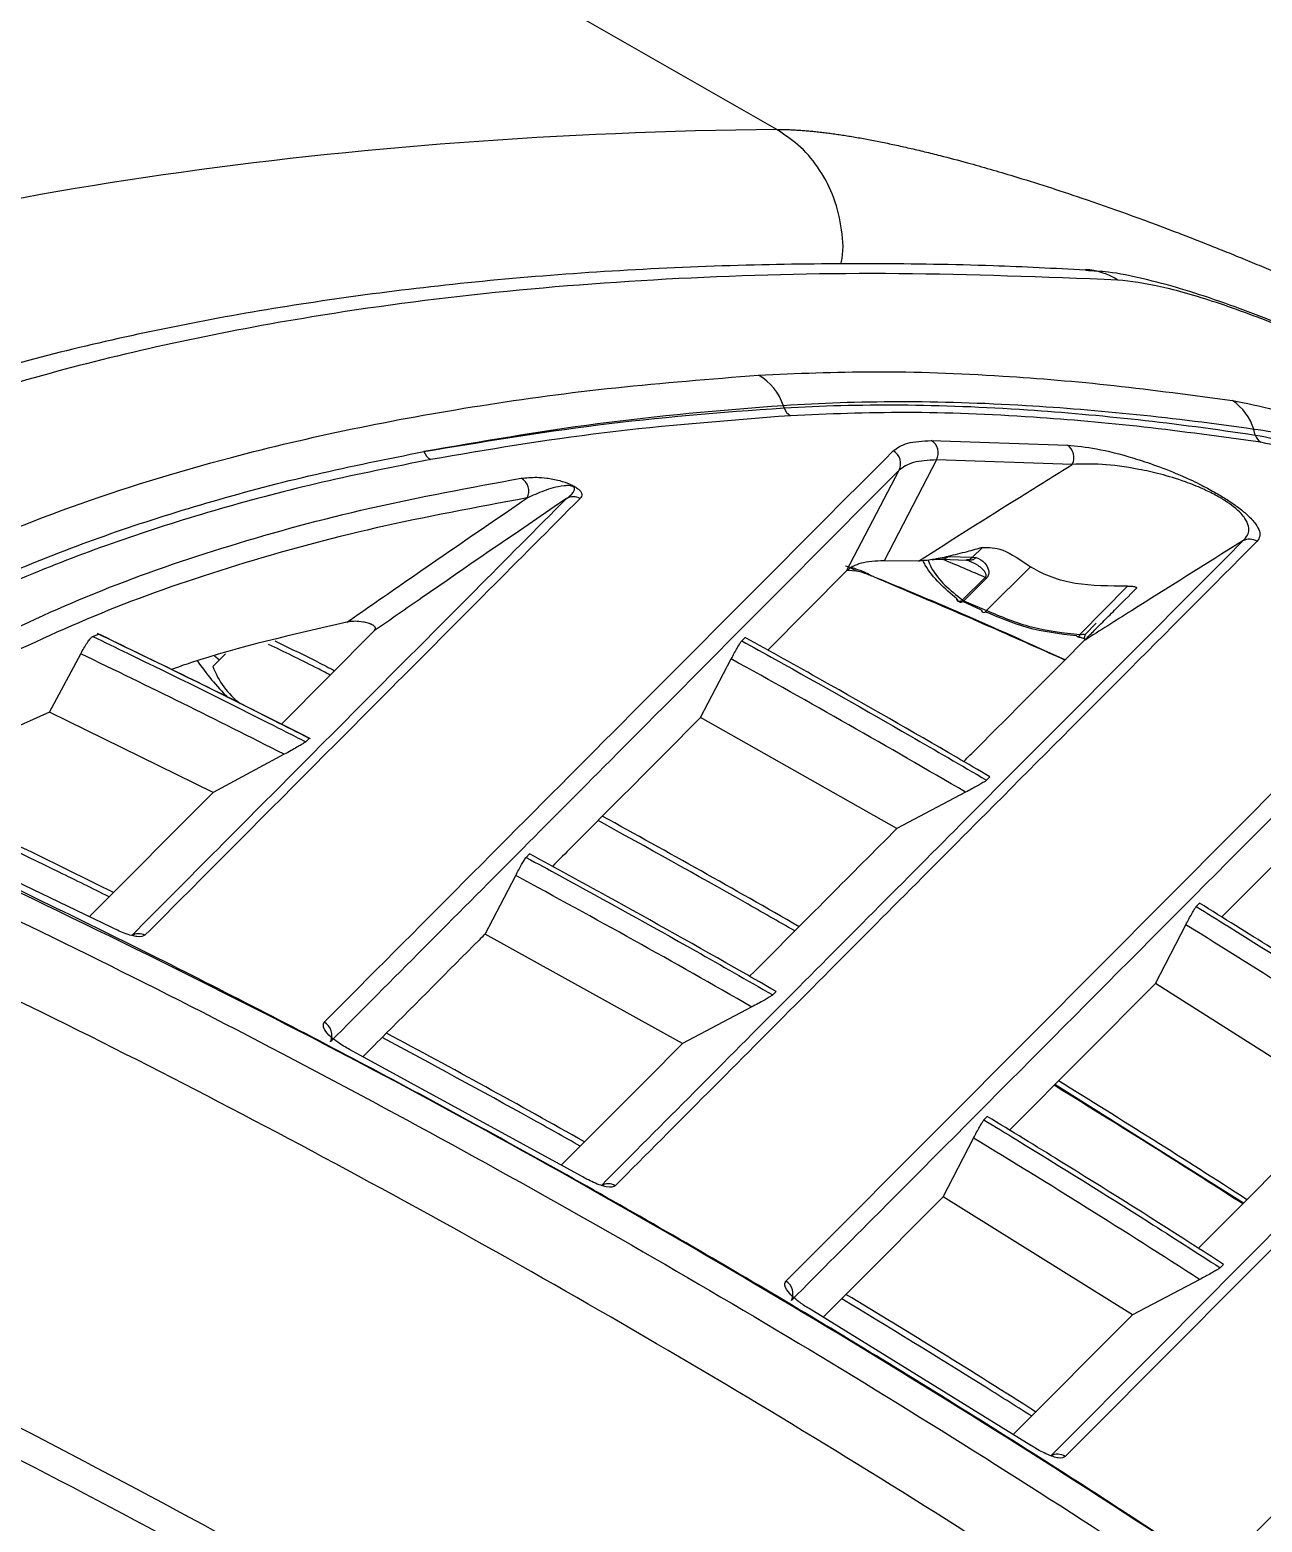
# Model space of a CAD drawing. Extents: x 525 to 613, y 487 to 635.
# Drawn here: x 539.575 to 542.12, y 528.044 to 531.128 of the extents above; entities that cross this region are included whole.
import ezdxf

# ---------------------------------------------------------------- set-up
doc = ezdxf.new("R2010")
doc.units = 0
doc.header["$MEASUREMENT"] = 0
doc.layers.add('1', color=4, linetype='Continuous')
doc.layers.add('STD TEST', color=3, linetype='Continuous')

# ---------------------------------------------------------------- blocks, each defined once
blk = doc.blocks.new('2023 VANGUARD')
at = {"layer": '1', "color": 3, "linetype": 'Continuous', "lineweight": 25}
for p, q in [((-27.8422, -61.7694), (-28.7809, -61.232)), ((-27.8269, -62.3448), (-27.8283, -62.3403)), ((-26.8536, -62.4008), (-26.8565, -62.389)), ((-27.523, -62.4121), (-27.2419, -62.4214)), ((-27.5121, -62.4522), (-27.6206, -62.6604)), ((-27.2317, -62.4613), (-27.5121, -62.4522)), ((-27.6981, -62.6815), (-27.5896, -62.4735)), ((-27.488, -62.6516), (-27.4376, -62.6533)), ((-27.4376, -62.6533), (-27.4169, -62.6329)), ((-27.6981, -62.6815), (-27.8608, -62.845)), ((-27.6764, -62.6822), (-27.6967, -62.6807)), ((-27.5497, -62.6611), (-27.6206, -62.6604)), ((-27.5005, -62.6573), (-27.4502, -62.659)), ((-27.4442, -62.66), (-27.4455, -62.6594)), ((-27.4447, -62.6597), (-27.4448, -62.6597)), ((-27.4376, -62.6533), (-27.4304, -62.6539)), ((-27.3178, -62.6731), (-27.4089, -62.7633)), ((-27.4587, -62.7413), (-27.4117, -62.6949)), ((-27.4091, -62.6968), (-27.4559, -62.7431)), ((-27.4091, -62.6968), (-27.4117, -62.6949)), ((-27.216, -62.8132), (-27.1178, -62.7128)), ((-27.4559, -62.7431), (-27.4089, -62.7633)), ((-27.4195, -62.7626), (-27.458, -62.745)), ((-28.8657, -62.9979), (-28.6731, -62.8048)), ((-27.2048, -62.8126), (-27.1821, -62.7895)), ((-29.2553, -62.8169), (-29.2433, -62.8121)), ((-29.2433, -62.8121), (-29.2425, -62.8125)), ((-27.9146, -62.8259), (-27.9077, -62.8189)), ((-29.345, -62.9734), (-29.2802, -62.8527)), ((-28.9813, -62.8528), (-29.0071, -62.8787)), ((-29.0035, -62.8571), (-28.9934, -62.8649)), ((-27.9996, -62.9844), (-27.9362, -62.8633)), ((-29.345, -62.9734), (-29.5703, -63.0742)), ((-29.0067, -63.1393), (-29.345, -62.9734)), ((-27.5941, -63.2139), (-27.9996, -62.9844)), ((-28.8083, -63.0275), (-28.8154, -63.0346)), ((-26.5795, -63.0514), (-26.923, -63.3965)), ((-28.8597, -63.0604), (-29.0067, -63.1393)), ((-27.4019, -63.107), (-27.4088, -63.1139)), ((-29.2627, -63.3959), (-29.0067, -63.1393)), ((-27.452, -63.1388), (-27.5941, -63.2139)), ((-29.2161, -63.4183), (-29.7178, -63.1776)), ((-28.36, -63.2734), (-28.353, -63.2663)), ((-28.4449, -63.4319), (-28.3816, -63.3108)), ((-26.9756, -63.375), (-26.9687, -63.368)), ((-27.06, -63.5341), (-26.9971, -63.4126)), ((-28.0368, -63.658), (-28.4449, -63.4319)), ((-27.06, -63.5341), (-27.3613, -63.8368)), ((-26.6713, -63.7804), (-27.06, -63.5341)), ((-27.8435, -63.5505), (-27.8505, -63.5575)), ((-27.8939, -63.5824), (-28.0368, -63.658)), ((-28.2457, -63.9322), (-28.7252, -63.6701)), ((-26.8782, -63.9881), (-27.2675, -63.7426)), ((-27.4141, -63.8156), (-27.4072, -63.8087)), ((-27.4985, -63.9747), (-27.4356, -63.8532)), ((-27.1076, -64.2183), (-27.4985, -63.9747)), ((-26.9191, -64.1143), (-26.926, -64.1213)), ((-26.9685, -64.1455), (-27.1076, -64.2183)), ((-27.3172, -64.4883), (-27.7754, -64.2057)), ((-27.354, -64.4656), (-27.1076, -64.2183))]:
    blk.add_line(p, q, dxfattribs=at)
at = {"layer": '1', "color": 3, "linetype": 'Continuous', "lineweight": 25, "flags": 128}
for points in [[(-27.6888, -62.6757), (-27.6884, -62.6759), (-27.6764, -62.6822)], [(-27.6555, -62.6864), (-27.6542, -62.6869), (-27.6464, -62.6919)], [(-29.2158, -63.4181), (-29.2158, -63.418), (-29.216, -63.4181), (-29.2161, -63.4183)], [(-28.2874, -63.9094), (-28.11, -63.7315), (-28.0368, -63.658)], [(-28.7248, -63.6699), (-28.7249, -63.6699), (-28.725, -63.6699), (-28.7252, -63.6701)], [(-26.9709, -64.0811), (-26.7024, -63.8116), (-26.6713, -63.7804)], [(-28.2454, -63.932), (-28.2454, -63.932), (-28.2455, -63.9321), (-28.2457, -63.9322)], [(-27.4985, -63.9747), (-27.6749, -64.1519), (-27.7463, -64.2236)], [(-27.775, -64.2055), (-27.7751, -64.2055), (-27.7752, -64.2055), (-27.7754, -64.2057)], [(-27.3169, -64.4881), (-27.3169, -64.4881), (-27.317, -64.4881), (-27.3172, -64.4883)]]:
    blk.add_lwpolyline(points, dxfattribs=at)
at = {"layer": '1', "color": 3, "linetype": 'Continuous', "lineweight": 25}
for centre, radius, start, end in [((-27.2135, -62.201), 0.1425, 57.7736, 86.4183), ((-27.9397, -62.3787), 0.1178, 19.0339, 59.5915), ((-26.9642, -62.4232), 0.113, 17.6488, 55.9422), ((-27.7986, -62.3351), 0.0299, 199.0097, 239.3359), ((-26.8263, -62.3921), 0.0287, 197.6031, 235.6952), ((-28.5427, -62.4248), 0.0302, 199.4506, 241.4463), ((-27.6163, -62.4599), 0.0301, 332.9097, 61.0458), ((-27.5394, -62.438), 0.0308, 332.6818, 57.604), ((-27.259, -62.447), 0.0308, 332.5174, 56.2774), ((-28.3851, -62.5166), 0.0306, 332.5568, 60.6066), ((-28.2624, -62.5581), 0.0298, 62.0286, 117.9348), ((-26.8653, -62.6457), 0.0298, 58.7559, 117.5575), ((-27.4141, -62.7617), 0.00546, 188.606, 343.54), ((-27.22, -62.8144), 0.00333, 207.0421, 263.2953), ((-27.2214, -62.8123), 0.00547, 280.4426, 350.9436), ((-28.5432, -62.519), 0.6063, 215.0055, 224.3695), ((-28.8481, -62.8213), 0.169, 199.8424, 232.5094), ((-29.1608, -63.4609), 0.0298, 63.2289, 117.936), ((-28.7912, -63.6407), 0.0301, 332.9283, 62.4908), ((-28.1907, -63.9776), 0.0298, 60.2004, 117.5601), ((-27.8386, -64.175), 0.03, 333.1414, 59.4824), ((-27.2625, -64.5365), 0.0299, 57.2102, 117.3027)]:
    blk.add_arc(centre, radius, start, end, dxfattribs=at)
for centre, major_axis, ratio, start_param, end_param in [((-36.4175, -85.0906), (-3.3825, 24.0547), 0.975413, 5.750323, 5.754359), ((-38.5207, -81.9936), (16.2376, 13.7299), 0.997279, 0.398029, 0.420136), ((-38.5857, -82.0748), (16.5471, 14.4564), 0.997291, 0.322021, 0.347437), ((-38.7058, -82.3414), (14.4661, 15.5583), 0.994877, 0.286979, 0.305791), ((-38.7926, -82.4181), (15.0568, 15.9855), 0.994881, 0.232014, 0.253345), ((-38.5132, -82.0017), (16.0508, 13.9525), 0.997289, 0.333067, 0.359381), ((-38.5782, -82.0828), (16.3557, 14.6763), 0.997299, 0.259873, 0.284977), ((-38.7108, -82.336), (14.5493, 15.4774), 0.99488, 0.240037, 0.262121), ((-38.7976, -82.4127), (15.1396, 15.9046), 0.994883, 0.187386, 0.208451), ((-38.5057, -82.0097), (15.8588, 14.1742), 0.997298, 0.268688, 0.294659), ((-38.7158, -82.3305), (14.6326, 15.3961), 0.994882, 0.193822, 0.21562)]:
    blk.add_ellipse(centre, major_axis=major_axis, ratio=ratio, start_param=start_param, end_param=end_param, dxfattribs=at)
for points, knots in [([(-28.9285, -61.2021), (-28.9472, -61.203), (-28.9848, -61.2049), (-29.0407, -61.2082), (-29.0965, -61.2117), (-29.152, -61.2154), (-29.2072, -61.2195), (-29.2622, -61.2238), (-29.317, -61.2283), (-29.3715, -61.2331), (-29.4257, -61.2382), (-29.4796, -61.2436), (-29.5333, -61.2492), (-29.5867, -61.255), (-29.6399, -61.2611), (-29.7275, -61.2717), (-29.8671, -61.29), (-30.0469, -61.3172), (-30.2317, -61.3491), (-30.4259, -61.3866), (-30.7057, -61.4478), (-30.9579, -61.5145), (-31.175, -61.5806), (-31.3109, -61.625), (-31.4694, -61.6809), (-31.6226, -61.7401), (-31.7627, -61.7988), (-31.883, -61.8527), (-31.9991, -61.9083), (-32.111, -61.9654), (-32.2185, -62.0242), (-32.3216, -62.0843), (-32.4202, -62.1457), (-32.5141, -62.2086), (-32.6034, -62.2727), (-32.688, -62.3382), (-32.7682, -62.4049), (-32.8444, -62.4729), (-32.895, -62.5188), (-32.9204, -62.5417)], [0, 0, 0, 0, 0.010209, 0.020417, 0.030625, 0.040832, 0.051038, 0.061243, 0.071448, 0.081653, 0.091857, 0.10206, 0.112264, 0.122467, 0.132669, 0.142872, 0.173197, 0.214304, 0.250018, 0.285732, 0.335063, 0.428584, 0.454563, 0.487033, 0.525993, 0.571441, 0.604417, 0.637393, 0.670367, 0.703342, 0.736317, 0.769293, 0.802269, 0.835244, 0.868217, 0.901185, 0.934146, 0.96709, 1, 1, 1, 1]), ([(-32.0431, -61.8754), (-31.8849, -61.799), (-31.7189, -61.7268), (-31.2147, -61.5331), (-30.8551, -61.4249), (-30.0695, -61.2609), (-29.6434, -61.2051), (-29.18, -61.1839), (-29.18, -61.1839), (-29.18, -61.1839)], [0.4365846, 0.4365846, 0.4365846, 0.4365846, 0.5529109, 0.5529109, 0.7730283, 0.7730283, 0.9931456, 0.9931456, 0.9931474, 0.9931474, 0.9931474, 0.9931474]), ([(-29.1362, -61.182), (-29.0985, -61.1805), (-29.0139, -61.1777), (-28.812, -61.1749), (-28.505, -61.1798), (-28.0684, -61.2082), (-27.5789, -61.2685), (-27.0498, -61.3711), (-26.5868, -61.5021), (-26.212, -61.6407), (-25.9318, -61.7632), (-25.6558, -61.9053), (-25.4774, -62.0137), (-25.3903, -62.0712)], [0, 0, 0, 0, 0.0625, 0.125, 0.25, 0.375, 0.5, 0.625, 0.75, 0.8125, 0.875, 0.9375, 1, 1, 1, 1]), ([(-28.8857, -61.1999), (-28.8516, -61.1983), (-28.7746, -61.1958), (-28.6351, -61.1954), (-28.4739, -61.1994), (-28.2936, -61.2088), (-28.0965, -61.2244), (-27.8145, -61.255), (-27.4314, -61.3135), (-27.02, -61.4056), (-26.681, -61.5035), (-26.4239, -61.5903), (-26.1658, -61.6915), (-25.9092, -61.8081), (-25.6567, -61.941), (-25.493, -62.0409), (-25.4128, -62.0937)], [0, 0, 0, 0, 0.0625, 0.125, 0.1875, 0.25, 0.3125, 0.375, 0.5, 0.625, 0.6875, 0.75, 0.8125, 0.875, 0.9375, 1, 1, 1, 1]), ([(-32.7918, -62.5551), (-32.7416, -62.5116), (-32.6918, -62.468), (-32.5885, -62.3825), (-32.5348, -62.3405), (-32.3665, -62.217), (-32.2449, -62.1382), (-31.8534, -61.9131), (-31.5572, -61.7778), (-30.8937, -61.5457), (-30.526, -61.449), (-29.7234, -61.3036), (-29.2888, -61.2548), (-28.8244, -61.234)], [0, 0, 0, 0, 0.0625, 0.0625, 0.125, 0.125, 0.25, 0.25, 0.5, 0.5, 0.75, 0.75, 1, 1, 1, 1]), ([(-25.4318, -62.1119), (-25.509, -62.0612), (-25.667, -61.966), (-25.9104, -61.8408), (-26.1566, -61.7318), (-26.4031, -61.6373), (-26.6479, -61.5558), (-26.9699, -61.4626), (-27.3606, -61.3719), (-27.7272, -61.3096), (-28.0002, -61.274), (-28.1928, -61.2539), (-28.3709, -61.24), (-28.5316, -61.2319), (-28.6714, -61.2292), (-28.7478, -61.2306), (-28.781, -61.232)], [0, 0, 0, 0, 0.0625, 0.125, 0.1875, 0.25, 0.3125, 0.375, 0.5, 0.625, 0.6875, 0.75, 0.8125, 0.875, 0.9375, 0.9999292, 0.9999292, 0.9999292, 0.9999292]), ([(-27.8424, -61.7694), (-28.2929, -61.7743), (-28.7171, -61.8067), (-29.5025, -61.92), (-29.8641, -62.0008), (-30.5183, -62.2043), (-30.8101, -62.3268), (-31.1903, -62.5375), (-31.3075, -62.6123), (-31.4684, -62.7307), (-31.5195, -62.7713), (-31.6166, -62.8544), (-31.664, -62.8965), (-31.7119, -62.9384)], [0, 0, 0, 0, 0.25, 0.25, 0.5, 0.5, 0.75, 0.75, 0.875, 0.875, 0.9375, 0.9375, 1, 1, 1, 1]), ([(-27.7095, -62.0477), (-27.7087, -62.0438), (-27.7032, -62.018), (-27.7078, -61.9679), (-27.7244, -61.9031), (-27.7557, -61.8463), (-27.7954, -61.8004), (-27.8272, -61.7795), (-27.8425, -61.7694)], [0, 0, 0, 0, 0.035675, 0.239389, 0.443104, 0.640838, 0.8276, 1, 1, 1, 1]), ([(-27.8424, -61.7694), (-27.8393, -61.7694), (-27.8332, -61.7694), (-27.8235, -61.7695), (-27.8135, -61.7699), (-27.8033, -61.7704), (-27.7927, -61.771), (-27.7817, -61.7719), (-27.7705, -61.7729), (-27.759, -61.7741), (-27.7472, -61.7754), (-27.735, -61.7769), (-27.7226, -61.7786), (-27.7099, -61.7804), (-27.6969, -61.7825), (-27.6837, -61.7846), (-27.6701, -61.787), (-27.6563, -61.7895), (-27.6422, -61.7921), (-27.6279, -61.795), (-27.6133, -61.798), (-27.5985, -61.8011), (-27.5834, -61.8044), (-27.5681, -61.8079), (-27.5526, -61.8115), (-27.5368, -61.8153), (-27.5208, -61.8192), (-27.4918, -61.8265), (-27.4372, -61.841), (-27.3414, -61.8687), (-27.2007, -61.9139), (-27.0753, -61.9591), (-26.9857, -61.9936), (-26.9494, -62.0079), (-26.9123, -62.0227), (-26.8745, -62.0381), (-26.8359, -62.0541), (-26.7967, -62.0707), (-26.7568, -62.0879), (-26.7161, -62.1058), (-26.6749, -62.1242), (-26.6329, -62.1433), (-26.5903, -62.163), (-26.547, -62.1835), (-26.5032, -62.2045), (-26.4587, -62.2263), (-26.4137, -62.2488), (-26.3681, -62.272), (-26.3219, -62.2959), (-26.2753, -62.3206), (-26.2281, -62.346), (-26.1805, -62.3721), (-26.1325, -62.399), (-26.0841, -62.4268), (-26.0353, -62.4553), (-25.9862, -62.4846), (-25.9367, -62.5147), (-25.9038, -62.5353), (-25.8873, -62.5457)], [0, 0, 0, 0, 0.009616, 0.019232, 0.028847, 0.038463, 0.048079, 0.057695, 0.067311, 0.076927, 0.086544, 0.09616, 0.105777, 0.115393, 0.125009, 0.134624, 0.144239, 0.153855, 0.16347, 0.173085, 0.182701, 0.192317, 0.201933, 0.211549, 0.221166, 0.230783, 0.2404, 0.250016, 0.282445, 0.334915, 0.407423, 0.499957, 0.516672, 0.533588, 0.550705, 0.568024, 0.585545, 0.603267, 0.621191, 0.639316, 0.657642, 0.67617, 0.694899, 0.713829, 0.732961, 0.752295, 0.77183, 0.791566, 0.811504, 0.831643, 0.851983, 0.872524, 0.893267, 0.914212, 0.935358, 0.956704, 0.978251, 1, 1, 1, 1]), ([(-27.2046, -62.0599), (-27.2685, -62.0567), (-27.4167, -62.0491), (-27.6447, -62.046), (-27.8971, -62.0484), (-28.1521, -62.0589), (-28.4051, -62.0776), (-28.6491, -62.1042), (-28.8839, -62.1383), (-29.1089, -62.1799), (-29.3243, -62.2286), (-29.5282, -62.2842), (-29.7203, -62.3464), (-29.9006, -62.4148), (-30.0704, -62.4897), (-30.2295, -62.5711), (-30.3771, -62.6582), (-30.5072, -62.7473), (-30.5935, -62.8144), (-30.6368, -62.8492), (-30.6474, -62.8578)], [0, 0, 0, 0, 0.040442, 0.09384, 0.1498, 0.21058, 0.271445, 0.332383, 0.393374, 0.454397, 0.515429, 0.576547, 0.636383, 0.696232, 0.756043, 0.815765, 0.875338, 0.934694, 0.983958, 1, 1, 1, 1]), ([(-27.1375, -62.0805), (-27.2899, -62.0746), (-27.5946, -62.0628), (-28.023, -62.0731), (-28.4282, -62.103), (-28.7773, -62.1497), (-29.0771, -62.2062), (-29.3333, -62.2681), (-29.573, -62.3403), (-29.7959, -62.4226), (-30.0012, -62.5148), (-30.1885, -62.6165), (-30.3545, -62.7285), (-30.4545, -62.8083), (-30.5045, -62.8482)], [0, 0, 0, 0, 0.098449, 0.196898, 0.295565, 0.394232, 0.469704, 0.545175, 0.620746, 0.696317, 0.772184, 0.848052, 0.924024, 1, 1, 1, 1]), ([(-25.9885, -62.6007), (-26.0232, -62.5791), (-26.0965, -62.5336), (-26.2085, -62.4678), (-26.3233, -62.4031), (-26.4359, -62.3428), (-26.5453, -62.2873), (-26.6504, -62.2372), (-26.7494, -62.1933), (-26.842, -62.1555), (-26.9287, -62.1235), (-27.0103, -62.097), (-27.087, -62.0768), (-27.1505, -62.0635), (-27.1884, -62.0617), (-27.2036, -62.061)], [0, 0, 0, 0, 0.071405, 0.150587, 0.229874, 0.309031, 0.387932, 0.466554, 0.544673, 0.620983, 0.698406, 0.777476, 0.858726, 0.943405, 1, 1, 1, 1]), ([(-25.9881, -62.6023), (-26.035, -62.5733), (-26.1288, -62.5153), (-26.2868, -62.4244), (-26.4585, -62.3323), (-26.6361, -62.2458), (-26.7972, -62.1761), (-26.9375, -62.1243), (-27.0555, -62.0902), (-27.1102, -62.0837), (-27.1375, -62.0805)], [0, 0, 0, 0, 0.098935, 0.197868, 0.333766, 0.469647, 0.602315, 0.734959, 0.867489, 1, 1, 1, 1]), ([(-30.0793, -62.973), (-30.0073, -62.9184), (-29.8632, -62.8093), (-29.6005, -62.6686), (-29.3049, -62.5457), (-29.0077, -62.4538), (-28.7221, -62.3864), (-28.4571, -62.3384), (-28.1778, -62.3005), (-27.9793, -62.2849), (-27.88, -62.2771)], [0, 0, 0, 0, 0.147442, 0.294988, 0.44244, 0.589993, 0.69243, 0.794867, 0.897434, 1, 1, 1, 1]), ([(-27.88, -62.2771), (-27.8013, -62.2735), (-27.6438, -62.2664), (-27.3949, -62.2758), (-27.1479, -62.2961), (-26.9833, -62.3184), (-26.901, -62.3296)], [0, 0, 0, 0, 0.275952, 0.551929, 0.775874, 1, 1, 1, 1]), ([(-27.8283, -62.3403), (-27.8283, -62.3403), (-27.9605, -62.3494), (-28.2181, -62.3737), (-28.4534, -62.4145), (-28.5711, -62.4349)], [0, 0, 0, 0, 0.000001, 0.499865, 1, 1, 1, 1]), ([(-26.8565, -62.389), (-26.8565, -62.389), (-26.9395, -62.377), (-27.101, -62.357), (-27.3472, -62.3369), (-27.5927, -62.3295), (-27.7524, -62.335), (-27.8283, -62.3403), (-27.8283, -62.3403)], [0, 0, 0, 0, 0.000001, 0.22405, 0.448099, 0.72407, 0.999999, 1, 1, 1, 1]), ([(-27.8269, -62.3448), (-27.8269, -62.3448), (-27.7507, -62.34), (-27.5905, -62.3358), (-27.3443, -62.3451), (-27.0978, -62.3671), (-26.9365, -62.3882), (-26.8536, -62.4008), (-26.8536, -62.4008)], [0, 0, 0, 0, 0.000001, 0.276519, 0.553028, 0.776513, 0.999999, 1, 1, 1, 1]), ([(-26.901, -62.3296), (-26.8728, -62.335), (-26.8166, -62.3458), (-26.6997, -62.3836), (-26.5582, -62.4394), (-26.3902, -62.5161), (-26.2057, -62.6105), (-26.0316, -62.7084), (-25.8767, -62.8017), (-25.7885, -62.8585), (-25.7443, -62.887)], [0, 0, 0, 0, 0.123113, 0.246242, 0.384763, 0.523304, 0.666383, 0.809465, 0.904734, 1, 1, 1, 1]), ([(-28.5711, -62.4349), (-28.4533, -62.4152), (-28.2175, -62.3758), (-27.9594, -62.3531), (-27.8269, -62.3448), (-27.8269, -62.3448)], [0, 0, 0, 0, 0.499863, 0.999999, 1, 1, 1, 1]), ([(-27.8139, -62.3608), (-27.9441, -62.371), (-28.2048, -62.3913), (-28.4396, -62.4313), (-28.5571, -62.4513)], [0, 0, 0, 0, 0.499864, 1, 1, 1, 1]), ([(-26.8424, -62.4158), (-26.9239, -62.4045), (-27.0868, -62.3818), (-27.3318, -62.3609), (-27.579, -62.3508), (-27.7356, -62.3575), (-27.8139, -62.3608)], [0, 0, 0, 0, 0.2234, 0.44698, 0.723486, 1, 1, 1, 1]), ([(-25.7519, -62.9016), (-25.7519, -62.9016), (-25.7945, -62.8742), (-25.8804, -62.8206), (-26.0299, -62.7322), (-26.1976, -62.6406), (-26.3742, -62.5534), (-26.5339, -62.4839), (-26.668, -62.4341), (-26.7765, -62.4025), (-26.8325, -62.3918), (-26.8565, -62.389), (-26.8565, -62.389)], [0, 0, 0, 0, 0.000001, 0.096124, 0.192249, 0.335955, 0.479661, 0.617851, 0.756028, 0.878019, 0.999999, 1, 1, 1, 1]), ([(-26.8536, -62.4008), (-26.8536, -62.4008), (-26.8271, -62.405), (-26.7644, -62.4199), (-26.6464, -62.4604), (-26.507, -62.5188), (-26.35, -62.5936), (-26.179, -62.6841), (-25.9938, -62.791), (-25.8665, -62.871), (-25.8008, -62.9139), (-25.8008, -62.9139)], [0, 0, 0, 0, 0.000002, 0.139239, 0.278495, 0.418055, 0.55763, 0.700769, 0.843915, 0.999998, 1, 1, 1, 1]), ([(-30.0183, -63.0342), (-30.0051, -63.0235), (-29.9387, -62.9699), (-29.8079, -62.879), (-29.6125, -62.7682), (-29.4108, -62.6757), (-29.2081, -62.599), (-29.0087, -62.5361), (-28.7976, -62.4803), (-28.6466, -62.45), (-28.5711, -62.4349)], [0, 0, 0, 0, 0.038914, 0.194576, 0.350269, 0.505961, 0.62941, 0.752859, 0.876429, 1, 1, 1, 1]), ([(-28.7773, -63.614), (-28.5844, -63.4203), (-28.1912, -63.0255), (-27.8007, -62.6333), (-27.6018, -62.4336)], [0, 0, 0, 0, 0.49074, 1, 1, 1, 1]), ([(-27.6018, -62.4336), (-27.5932, -62.4274), (-27.576, -62.4149), (-27.5407, -62.413), (-27.523, -62.4121)], [0, 0, 0, 0, 0.496834, 1, 1, 1, 1]), ([(-27.2419, -62.4214), (-27.2229, -62.4233), (-27.1848, -62.4271), (-27.1202, -62.4433), (-27.0592, -62.4631), (-27.0115, -62.4819), (-26.9684, -62.502), (-26.9362, -62.5193), (-26.9104, -62.5349), (-26.8879, -62.5506), (-26.8662, -62.5685), (-26.8457, -62.5919), (-26.8418, -62.609), (-26.8475, -62.617), (-26.8498, -62.6201)], [0, 0, 0, 0, 0.177913, 0.355446, 0.444997, 0.534035, 0.589192, 0.626653, 0.65698, 0.687361, 0.725408, 0.78732, 0.916362, 1, 1, 1, 1]), ([(-25.8027, -62.9177), (-25.8682, -62.876), (-25.9939, -62.7962), (-26.1775, -62.6914), (-26.3463, -62.6027), (-26.5014, -62.5296), (-26.6383, -62.4732), (-26.7561, -62.433), (-26.8136, -62.4215), (-26.8424, -62.4158)], [0, 0, 0, 0, 0.156478, 0.299811, 0.443139, 0.582643, 0.722134, 0.861075, 1, 1, 1, 1]), ([(-28.5571, -62.4513), (-28.6325, -62.4664), (-28.7834, -62.4967), (-28.9943, -62.5523), (-29.1935, -62.615), (-29.3959, -62.6916), (-29.5975, -62.784), (-29.7927, -62.8946), (-29.9235, -62.9855), (-29.9897, -63.039), (-30.003, -63.0497)], [0, 0, 0, 0, 0.123571, 0.247142, 0.3705907, 0.4940394, 0.649732, 0.8054245, 0.9610863, 1, 1, 1, 1]), ([(-27.5121, -62.4522), (-27.5293, -62.4531), (-27.564, -62.455), (-27.581, -62.4673), (-27.5896, -62.4735)], [0, 0, 0, 0, 0.496841, 1, 1, 1, 1]), ([(-27.5497, -62.6611), (-27.4798, -62.6169), (-27.3762, -62.5515), (-27.2672, -62.4834), (-27.2317, -62.4613)], [0, 0, 0, 0, 0.674606, 1, 1, 1, 1]), ([(-26.8791, -62.6192), (-26.8756, -62.6155), (-26.8667, -62.6063), (-26.8648, -62.5889), (-26.8786, -62.5667), (-26.8958, -62.5505), (-26.915, -62.5367), (-26.9378, -62.5234), (-26.9668, -62.5095), (-27.0064, -62.494), (-27.0509, -62.4806), (-27.1095, -62.468), (-27.173, -62.4596), (-27.2121, -62.4607), (-27.2317, -62.4613)], [0, 0, 0, 0, 0.085485, 0.215343, 0.275398, 0.310745, 0.338123, 0.365516, 0.400448, 0.453937, 0.543746, 0.634032, 0.816857, 1, 1, 1, 1]), ([(-29.4758, -62.8282), (-29.3977, -62.7916), (-29.2414, -62.7186), (-28.9749, -62.6272), (-28.6875, -62.5485), (-28.4759, -62.5094), (-28.37, -62.4899)], [0, 0, 0, 0, 0.249694, 0.499511, 0.749695, 1, 1, 1, 1]), ([(-27.5896, -62.4735), (-27.7884, -62.6734), (-28.1149, -63.0016), (-28.5071, -63.3958), (-28.7001, -63.5897), (-28.7644, -63.6543)], [0, 0, 0, 0, 0.50926, 0.83642, 1, 1, 1, 1]), ([(-28.37, -62.4899), (-28.36, -62.4889), (-28.3448, -62.4874), (-28.3181, -62.4891), (-28.2982, -62.4927), (-28.2816, -62.4975), (-28.2733, -62.5005), (-28.2675, -62.503), (-28.2626, -62.5054), (-28.2587, -62.5076), (-28.2548, -62.5102), (-28.2497, -62.5142), (-28.2432, -62.5228), (-28.245, -62.5279), (-28.2479, -62.5311), (-28.2484, -62.5318)], [0, 0, 0, 0, 0.290929, 0.43785, 0.583896, 0.630707, 0.655941, 0.673351, 0.685701, 0.698122, 0.709365, 0.729265, 0.779868, 0.958084, 1, 1, 1, 1]), ([(-28.2764, -62.5317), (-28.2752, -62.5308), (-28.2689, -62.526), (-28.2621, -62.5197), (-28.2596, -62.5123), (-28.2605, -62.5095), (-28.2615, -62.5084), (-28.2622, -62.5079), (-28.2629, -62.5074), (-28.2635, -62.507), (-28.2643, -62.5067), (-28.2651, -62.5064), (-28.267, -62.5058), (-28.2701, -62.5053), (-28.2755, -62.5052), (-28.2964, -62.5069), (-28.324, -62.5158), (-28.3466, -62.5257), (-28.3579, -62.5307)], [0, 0, 0, 0, 0.043874, 0.226523, 0.273349, 0.288509, 0.29307, 0.295241, 0.298281, 0.30134, 0.301477, 0.3056, 0.308583, 0.321437, 0.343519, 0.388659, 0.692281, 1, 1, 1, 1]), ([(-28.3579, -62.5307), (-28.4635, -62.5503), (-28.6748, -62.5894), (-28.9618, -62.6682), (-29.2279, -62.7598), (-29.384, -62.8329), (-29.462, -62.8694)], [0, 0, 0, 0, 0.250184, 0.500487, 0.750183, 1, 1, 1, 1]), ([(-29.1747, -63.4346), (-29.0564, -63.3156), (-28.8196, -63.0777), (-28.5204, -62.777), (-28.3396, -62.5952), (-28.2764, -62.5317)], [0, 0, 0, 0, 0.394153, 0.788306, 1, 1, 1, 1]), ([(-28.2484, -62.5318), (-28.3117, -62.5952), (-28.4926, -62.7769), (-28.792, -63.0775), (-29.0289, -63.3154), (-29.1474, -63.4343)], [0, 0, 0, 0, 0.211694, 0.605847, 1, 1, 1, 1]), ([(-28.7304, -62.7875), (-28.6899, -62.7594), (-28.5697, -62.6758), (-28.4424, -62.5886), (-28.3579, -62.5307)], [0, 0, 0, 0, 0.336238, 1, 1, 1, 1]), ([(-28.2764, -62.5317), (-28.282, -62.5356), (-28.3842, -62.6053), (-28.5179, -62.697), (-28.6405, -62.7822), (-28.6731, -62.8048)], [0, 0, 0, 0, 0.040665, 0.744995, 1, 1, 1, 1]), ([(-28.2045, -63.9512), (-28.0767, -63.8227), (-27.821, -63.5658), (-27.4414, -63.1843), (-27.1275, -62.8689), (-26.9412, -62.6816), (-26.8791, -62.6192)], [0, 0, 0, 0, 0.288398, 0.576795, 0.858932, 1, 1, 1, 1]), ([(-26.8498, -62.6201), (-27.0363, -62.8075), (-27.35, -63.1224), (-27.7922, -63.5665), (-28.048, -63.8233), (-28.1759, -63.9518)], [0, 0, 0, 0, 0.423205, 0.711602, 1, 1, 1, 1]), ([(-26.8791, -62.6192), (-26.9568, -62.6678), (-27.0684, -62.7377), (-27.1745, -62.8049), (-27.2068, -62.8253)], [0, 0, 0, 0, 0.696218, 1, 1, 1, 1]), ([(-27.488, -62.6516), (-27.4992, -62.6541), (-27.5217, -62.6592), (-27.5403, -62.6604), (-27.5497, -62.6611)], [0, 0, 0, 0, 0.496402, 1, 1, 1, 1]), ([(-27.488, -62.6516), (-27.4896, -62.6529), (-27.4928, -62.6556), (-27.4973, -62.6573), (-27.4999, -62.6571), (-27.5003, -62.6571)], [0, 0, 0, 0, 0.438371, 0.901057, 1, 1, 1, 1]), ([(-27.4169, -62.6329), (-27.4277, -62.636), (-27.4522, -62.643), (-27.4752, -62.6485), (-27.488, -62.6516)], [0, 0, 0, 0, 0.440878, 1, 1, 1, 1]), ([(-27.4169, -62.6329), (-27.4038, -62.6328), (-27.3759, -62.6326), (-27.3379, -62.6591), (-27.3178, -62.6731)], [0, 0, 0, 0, 0.468504, 1, 1, 1, 1]), ([(-27.8233, -64.1492), (-27.523, -63.8476), (-27.032, -63.3545), (-26.5437, -62.8641), (-26.3541, -62.6737)], [0, 0, 0, 0, 0.611722, 1, 1, 1, 1]), ([(-27.6545, -62.6872), (-27.6613, -62.6842), (-27.677, -62.6774), (-27.6917, -62.6739), (-27.7, -62.6719)], [0, 0, 0, 0, 0.43443, 1, 1, 1, 1]), ([(-27.6206, -62.6604), (-27.6379, -62.6613), (-27.6726, -62.6631), (-27.6896, -62.6753), (-27.6981, -62.6815)], [0, 0, 0, 0, 0.49683, 1, 1, 1, 1]), ([(-27.6464, -62.6919), (-27.6527, -62.6894), (-27.6651, -62.6844), (-27.6726, -62.683), (-27.6764, -62.6822)], [0, 0, 0, 0, 0.506297, 1, 1, 1, 1]), ([(-27.4701, -62.7393), (-27.495, -62.7181), (-27.5226, -62.6947), (-27.5386, -62.6632), (-27.5401, -62.6601)], [0, 0, 0, 0, 0.901909, 1, 1, 1, 1]), ([(-27.5299, -62.6591), (-27.5277, -62.6643), (-27.5132, -62.698), (-27.4837, -62.7215), (-27.4587, -62.7413)], [0, 0, 0, 0, 0.153001, 1, 1, 1, 1]), ([(-27.521, -62.6583), (-27.5184, -62.6579), (-27.5126, -62.6571), (-27.5049, -62.6572), (-27.5005, -62.6573)], [0, 0, 0, 0, 0.44156, 1, 1, 1, 1]), ([(-27.4376, -62.6533), (-27.4391, -62.6547), (-27.4424, -62.6573), (-27.447, -62.659), (-27.4496, -62.6588), (-27.4502, -62.6588)], [0, 0, 0, 0, 0.429994, 0.883931, 1, 1, 1, 1]), ([(-27.4502, -62.659), (-27.4493, -62.6591), (-27.4473, -62.6592), (-27.4449, -62.6595), (-27.4436, -62.6597)], [0, 0, 0, 0, 0.452251, 1, 1, 1, 1]), ([(-27.4117, -62.6949), (-27.4114, -62.6946), (-27.4108, -62.6941), (-27.4102, -62.6933), (-27.4098, -62.6924), (-27.4094, -62.6904), (-27.4122, -62.6805), (-27.4259, -62.6695), (-27.4384, -62.6639), (-27.4446, -62.6611)], [0, 0, 0, 0, 0.012962, 0.02572, 0.039098, 0.053815, 0.117418, 0.56937, 1, 1, 1, 1]), ([(-27.4304, -62.6539), (-27.4319, -62.6552), (-27.4351, -62.6579), (-27.4399, -62.6597), (-27.4427, -62.6595), (-27.4434, -62.6594)], [0, 0, 0, 0, 0.409499, 0.842002, 1, 1, 1, 1]), ([(-27.4304, -62.6539), (-27.4238, -62.6565), (-27.4141, -62.6604), (-27.4058, -62.6748), (-27.4036, -62.6843), (-27.4047, -62.6903), (-27.4066, -62.6941), (-27.4083, -62.6959), (-27.4091, -62.6968)], [0, 0, 0, 0, 0.494276, 0.743188, 0.86914, 0.933673, 0.966734, 1, 1, 1, 1]), ([(-27.1178, -62.7128), (-27.1546, -62.7129), (-27.2266, -62.7132), (-27.2904, -62.6901), (-27.3171, -62.6736), (-27.3178, -62.6731)], [0, 0, 0, 0, 0.504828, 0.986822, 1, 1, 1, 1]), ([(-26.3432, -62.7127), (-26.5328, -62.9032), (-26.9612, -63.3339), (-27.4512, -63.8262), (-27.7517, -64.1282), (-27.8118, -64.1886)], [0, 0, 0, 0, 0.388278, 0.877656, 1, 1, 1, 1]), ([(-27.2465, -62.8652), (-27.312, -62.8355), (-27.4444, -62.7754), (-27.5797, -62.7192), (-27.6482, -62.6908)], [0, 0, 0, 0, 0.4940119, 1, 1, 1, 1]), ([(-27.247, -62.8657), (-27.2901, -62.8464), (-27.4223, -62.7873), (-27.5562, -62.7303), (-27.6464, -62.6919)], [0, 0, 0, 0, 0.3254502, 1, 1, 1, 1]), ([(-27.1178, -62.7128), (-27.1162, -62.7127), (-27.1129, -62.7126), (-27.1077, -62.7131), (-27.1035, -62.7139), (-27.1007, -62.7147), (-27.0992, -62.7156), (-27.0987, -62.7165), (-27.0991, -62.7171), (-27.0992, -62.7173)], [0, 0, 0, 0, 0.192105, 0.400036, 0.571477, 0.702066, 0.807459, 0.913382, 1, 1, 1, 1]), ([(-27.4587, -62.7413), (-27.4587, -62.7413), (-27.4584, -62.7415), (-27.4579, -62.7419), (-27.457, -62.7425), (-27.4563, -62.7428), (-27.4559, -62.7431), (-27.4559, -62.7431)], [0, 0, 0, 0, 0.000509, 0.253761, 0.505883, 0.999491, 1, 1, 1, 1]), ([(-27.1688, -62.7871), (-27.1608, -62.7791), (-27.1394, -62.7577), (-27.1147, -62.7329), (-27.0992, -62.7173)], [0, 0, 0, 0, 0.3734951, 1, 1, 1, 1]), ([(-27.223, -62.8159), (-27.2577, -62.8116), (-27.3251, -62.8031), (-27.3832, -62.7779), (-27.4114, -62.7657)], [0, 0, 0, 0, 0.514909, 1, 1, 1, 1]), ([(-27.4089, -62.7633), (-27.3786, -62.776), (-27.319, -62.8012), (-27.25, -62.8092), (-27.216, -62.8132)], [0, 0, 0, 0, 0.507277, 1, 1, 1, 1]), ([(-28.7304, -62.7875), (-28.842, -62.8129), (-28.9689, -62.8418), (-29.08, -62.8806), (-29.0933, -62.8853)], [0, 0, 0, 0, 0.879996, 1, 1, 1, 1]), ([(-28.6731, -62.8048), (-28.6721, -62.8034), (-28.6705, -62.8012), (-28.6718, -62.7973), (-28.6753, -62.7945), (-28.6769, -62.7934), (-28.6786, -62.7925), (-28.6805, -62.7916), (-28.6832, -62.7904), (-28.6894, -62.7884), (-28.7077, -62.7848), (-28.7201, -62.7856), (-28.7288, -62.7872), (-28.7304, -62.7875)], [0, 0, 0, 0, 0.178232, 0.268002, 0.28553, 0.295613, 0.305784, 0.314592, 0.328299, 0.355003, 0.449491, 0.900466, 1, 1, 1, 1]), ([(-27.2068, -62.8253), (-27.2019, -62.8204), (-27.1922, -62.8107), (-27.1765, -62.7949), (-27.1688, -62.7871)], [0, 0, 0, 0, 0.505641, 1, 1, 1, 1]), ([(-29.2802, -62.8527), (-29.278, -62.8487), (-29.2736, -62.8408), (-29.2669, -62.8301), (-29.2609, -62.822), (-29.2572, -62.8179), (-29.2558, -62.8171), (-29.2553, -62.8169)], [0, 0, 0, 0, 0.223632, 0.447231, 0.671635, 0.896847, 1, 1, 1, 1]), ([(-29.2553, -62.8169), (-29.2313, -62.8284), (-29.1114, -62.8862), (-28.9647, -62.9588), (-28.8425, -63.0208), (-28.8154, -63.0346)], [0, 0, 0, 0, 0.162782, 0.813926, 1, 1, 1, 1]), ([(-28.8052, -63.0285), (-28.8417, -63.01), (-28.9877, -62.9359), (-29.135, -62.8643), (-29.2454, -62.8106)], [0, 0, 0, 0, 0.249975, 1, 1, 1, 1]), ([(-28.8083, -63.0275), (-28.8321, -63.0154), (-28.9508, -62.9551), (-29.0958, -62.8833), (-29.2175, -62.8245), (-29.2433, -62.8121)], [0, 0, 0, 0, 0.164633, 0.823183, 1, 1, 1, 1]), ([(-28.7647, -62.8966), (-28.7749, -62.8913), (-28.817, -62.8695), (-28.8596, -62.8489), (-28.8919, -62.8333)], [0, 0, 0, 0, 0.244009, 1, 1, 1, 1]), ([(-28.879, -62.8262), (-28.8495, -62.8404), (-28.8081, -62.8604), (-28.7673, -62.8816), (-28.7557, -62.8877)], [0, 0, 0, 0, 0.714024, 1, 1, 1, 1]), ([(-27.9362, -62.8633), (-27.9341, -62.8593), (-27.9299, -62.8513), (-27.9238, -62.8404), (-27.9188, -62.8318), (-27.9158, -62.8272), (-27.9149, -62.8262), (-27.9146, -62.8259)], [0, 0, 0, 0, 0.223448, 0.446896, 0.67032, 0.893706, 1, 1, 1, 1]), ([(-27.9146, -62.8259), (-27.8913, -62.8388), (-27.7748, -62.9033), (-27.6059, -62.9989), (-27.4613, -63.0833), (-27.4088, -63.1139)], [0, 0, 0, 0, 0.137318, 0.686605, 1, 1, 1, 1]), ([(-27.4019, -63.107), (-27.4249, -63.0935), (-27.5399, -63.0262), (-27.7082, -62.9297), (-27.8545, -62.8484), (-27.9077, -62.8189)], [0, 0, 0, 0, 0.137323, 0.686628, 1, 1, 1, 1]), ([(-27.456, -63.0753), (-27.447, -63.0663), (-27.3638, -62.9829), (-27.2808, -62.8996), (-27.2068, -62.8253)], [0, 0, 0, 0, 0.107914, 1, 1, 1, 1]), ([(-27.2204, -62.8178), (-27.2195, -62.8179), (-27.2169, -62.8181), (-27.2119, -62.8194), (-27.2067, -62.8213), (-27.2036, -62.8229), (-27.2024, -62.8236), (-27.2023, -62.8237)], [0, 0, 0, 0, 0.17505, 0.470354, 0.750042, 0.973508, 1, 1, 1, 1]), ([(-27.216, -62.8132), (-27.2143, -62.8129), (-27.2108, -62.8123), (-27.2069, -62.8124), (-27.205, -62.8126), (-27.2048, -62.8126)], [0, 0, 0, 0, 0.476764, 0.93809, 1, 1, 1, 1]), ([(-27.9996, -62.9844), (-28.088, -63.0732), (-28.19, -63.1757), (-28.2922, -63.2784), (-28.3058, -63.2921)], [0, 0, 0, 0, 0.866914, 1, 1, 1, 1]), ([(-27.2762, -64.51), (-27.0632, -64.296), (-26.6243, -63.8549), (-26.1305, -63.3586), (-25.8492, -63.076), (-25.793, -63.0194)], [0, 0, 0, 0, 0.4298258, 0.8859652, 1, 1, 1, 1]), ([(-25.7625, -63.0213), (-26.044, -63.3039), (-26.5376, -63.7997), (-27.0333, -64.2974), (-27.2463, -64.5114)], [0, 0, 0, 0, 0.570174, 1, 1, 1, 1]), ([(-30.1824, -63.048), (-29.9241, -63.1643), (-29.4072, -63.3969), (-28.6504, -63.7859), (-27.9089, -64.2035), (-27.1785, -64.6561), (-26.4607, -65.1435), (-25.7571, -65.666), (-25.0762, -66.2179), (-24.4256, -66.7923), (-23.8058, -67.3878), (-23.2167, -68.0023), (-22.6533, -68.6404), (-22.1115, -69.3073), (-21.5934, -70.003), (-21.1004, -70.7268), (-20.6383, -71.4706), (-20.2222, -72.2093), (-19.8467, -72.939), (-19.6279, -73.4203), (-19.5183, -73.6611)], [0, 0, 0, 0, 0.055243, 0.110533, 0.165823, 0.221065, 0.277913, 0.334813, 0.391712, 0.44856, 0.503771, 0.55903, 0.614289, 0.6695, 0.72632, 0.783192, 0.840065, 0.896885, 0.948404, 1, 1, 1, 1]), ([(-28.8154, -63.0346), (-28.8162, -63.0352), (-28.8178, -63.0365), (-28.8245, -63.0406), (-28.8337, -63.046), (-28.8459, -63.0529), (-28.855, -63.0578), (-28.8597, -63.0604)], [0, 0, 0, 0, 0.175676, 0.350865, 0.53786, 0.757126, 1, 1, 1, 1]), ([(-27.4088, -63.1139), (-27.4096, -63.1146), (-27.4113, -63.1159), (-27.418, -63.12), (-27.4274, -63.1254), (-27.4392, -63.1319), (-27.4477, -63.1365), (-27.452, -63.1388)], [0, 0, 0, 0, 0.182851, 0.365285, 0.558293, 0.779018, 1, 1, 1, 1]), ([(-19.6508, -73.7282), (-19.7597, -73.4891), (-19.9775, -73.0109), (-20.3468, -72.2942), (-20.7515, -71.5752), (-21.1958, -70.8575), (-21.672, -70.154), (-22.1795, -69.4675), (-22.7203, -68.7962), (-23.2916, -68.145), (-23.8938, -67.5145), (-24.5154, -66.9166), (-25.1554, -66.3504), (-25.8108, -65.8169), (-26.4916, -65.3077), (-27.1962, -64.8249), (-27.9269, -64.3675), (-28.6799, -63.9398), (-29.4539, -63.5394), (-29.9834, -63.3005), (-30.2488, -63.1808)], [0, 0, 0, 0, 0.051562, 0.103123, 0.158123, 0.213359, 0.268595, 0.324624, 0.380652, 0.437493, 0.494334, 0.551437, 0.606465, 0.661733, 0.717, 0.773061, 0.829122, 0.885995, 0.942867, 1, 1, 1, 1]), ([(-29.2216, -63.3547), (-29.2559, -63.3378), (-29.3733, -63.2797), (-29.4914, -63.2234), (-29.575, -63.1835)], [0, 0, 0, 0, 0.292803, 1, 1, 1, 1]), ([(-27.8049, -63.4254), (-27.8392, -63.4057), (-27.974, -63.3284), (-28.11, -63.2533), (-28.2115, -63.1973)], [0, 0, 0, 0, 0.254077, 1, 1, 1, 1]), ([(-24.6955, -66.4756), (-24.8365, -66.3528), (-25.1184, -66.1074), (-25.5541, -65.7535), (-25.999, -65.4104), (-26.5513, -65.0084), (-27.2184, -64.5583), (-28.0106, -64.0752), (-28.8252, -63.6239), (-29.3865, -63.3553), (-29.6675, -63.2208)], [0, 0, 0, 0, 0.093998, 0.187996, 0.282276, 0.376557, 0.531612, 0.686983, 0.843323, 1, 1, 1, 1]), ([(-24.6944, -66.4746), (-24.7839, -66.3963), (-24.986, -66.2194), (-25.3215, -65.9396), (-25.7015, -65.6364), (-26.1037, -65.3314), (-26.5134, -65.0362), (-26.9302, -64.7512), (-27.3537, -64.4764), (-27.7838, -64.2121), (-28.2198, -63.9588), (-28.6607, -63.7169), (-29.1053, -63.4876), (-29.4415, -63.3238), (-29.6291, -63.237), (-29.6664, -63.2198)], [0, 0, 0, 0, 0.05979, 0.135075, 0.219655, 0.30429, 0.388955, 0.473622, 0.558266, 0.642923, 0.727563, 0.811965, 0.895945, 0.979279, 1, 1, 1, 1]), ([(-27.8983, -63.5191), (-27.8437, -63.4643), (-27.7422, -63.3624), (-27.6409, -63.2608), (-27.5941, -63.2139)], [0, 0, 0, 0, 0.538487, 1, 1, 1, 1]), ([(-27.8435, -63.5505), (-27.8666, -63.5372), (-27.9822, -63.4709), (-28.1518, -63.3757), (-28.2992, -63.2956), (-28.353, -63.2663)], [0, 0, 0, 0, 0.137015, 0.685088, 1, 1, 1, 1]), ([(-26.9106, -64.7258), (-26.6386, -64.4527), (-26.1444, -63.9563), (-25.6518, -63.4615), (-25.4302, -63.239)], [0, 0, 0, 0, 0.550213, 1, 1, 1, 1]), ([(-28.3816, -63.3108), (-28.3795, -63.3068), (-28.3753, -63.2988), (-28.3691, -63.2878), (-28.3641, -63.2793), (-28.3612, -63.2747), (-28.3603, -63.2737), (-28.36, -63.2734)], [0, 0, 0, 0, 0.2235074, 0.447015, 0.6705156, 0.8940075, 1, 1, 1, 1]), ([(-28.36, -63.2734), (-28.3366, -63.2861), (-28.2194, -63.3495), (-28.0493, -63.4437), (-27.9036, -63.5271), (-27.8505, -63.5575)], [0, 0, 0, 0, 0.13701, 0.685062, 1, 1, 1, 1]), ([(-25.4204, -63.2771), (-25.8589, -63.7177), (-26.3516, -64.2128), (-26.8459, -64.7097), (-26.9003, -64.7643)], [0, 0, 0, 0, 0.889957, 1, 1, 1, 1]), ([(-26.9971, -63.4126), (-26.995, -63.4086), (-26.9908, -63.4006), (-26.9847, -63.3895), (-26.9797, -63.3809), (-26.9767, -63.3763), (-26.9759, -63.3753), (-26.9756, -63.375)], [0, 0, 0, 0, 0.223662, 0.447336, 0.670689, 0.893464, 1, 1, 1, 1]), ([(-26.9756, -63.375), (-26.9529, -63.389), (-26.8397, -63.4592), (-26.6777, -63.5617), (-26.5394, -63.6518), (-26.4904, -63.6837)], [0, 0, 0, 0, 0.1390346, 0.6951872, 1, 1, 1, 1]), ([(-26.4835, -63.6768), (-26.5059, -63.6622), (-26.6174, -63.5894), (-26.7789, -63.486), (-26.9191, -63.3989), (-26.9687, -63.368)], [0, 0, 0, 0, 0.139038, 0.695202, 1, 1, 1, 1]), ([(-29.1474, -63.4343), (-29.151, -63.4363), (-29.1559, -63.4389), (-29.1744, -63.4352), (-29.1884, -63.4306), (-29.2033, -63.4245), (-29.2122, -63.4202), (-29.2161, -63.4183)], [0, 0, 0, 0, 0.4782858, 0.6309437, 0.7849179, 0.9045354, 1, 1, 1, 1]), ([(-28.4449, -63.4319), (-28.449, -63.436), (-28.5172, -63.5045), (-28.6013, -63.5889), (-28.6814, -63.6694), (-28.6972, -63.6854)], [0, 0, 0, 0, 0.048746, 0.811883, 1, 1, 1, 1]), ([(-27.8505, -63.5575), (-27.8513, -63.5581), (-27.8529, -63.5594), (-27.8597, -63.5635), (-27.8691, -63.5689), (-27.8809, -63.5755), (-27.8895, -63.5801), (-27.8939, -63.5824)], [0, 0, 0, 0, 0.181724, 0.363019, 0.55509, 0.775595, 1, 1, 1, 1]), ([(-20.0664, -74.9463), (-20.1558, -74.7203), (-20.3347, -74.2682), (-20.6347, -73.6031), (-20.9589, -72.9458), (-21.3095, -72.2983), (-21.6858, -71.6616), (-22.0986, -71.0195), (-22.5502, -70.3748), (-23.0425, -69.7303), (-23.561, -69.1064), (-24.11, -68.4988), (-24.6897, -67.9091), (-25.2998, -67.339), (-25.9336, -66.7953), (-26.6123, -66.2613), (-27.3377, -65.7416), (-28.1107, -65.2408), (-28.9115, -64.7734), (-29.7394, -64.3426), (-30.5914, -63.9461), (-31.1738, -63.7168), (-31.4649, -63.6022)], [0, 0, 0, 0, 0.04406, 0.088136, 0.132195, 0.176825, 0.22147, 0.266099, 0.314989, 0.363922, 0.412855, 0.461745, 0.51207, 0.562442, 0.612813, 0.663139, 0.718691, 0.774275, 0.829828, 0.886541, 0.943287, 1, 1, 1, 1]), ([(-28.7252, -63.6701), (-28.7292, -63.6679), (-28.7383, -63.6628), (-28.752, -63.6538), (-28.7674, -63.6415), (-28.7813, -63.6251), (-28.7789, -63.6183), (-28.7773, -63.614)], [0, 0, 0, 0, 0.0706465, 0.1575361, 0.2932048, 0.5470834, 1, 1, 1, 1]), ([(-28.2481, -63.87), (-28.2822, -63.8508), (-28.4179, -63.7746), (-28.5549, -63.7008), (-28.6575, -63.6454)], [0, 0, 0, 0, 0.251227, 1, 1, 1, 1]), ([(-20.1018, -75.3587), (-20.341, -74.6812), (-20.6162, -74.0225), (-21.2368, -72.7415), (-21.5822, -72.1193), (-22.1535, -71.2136), (-22.3528, -70.9163), (-22.6652, -70.4775), (-22.7715, -70.3326), (-22.9873, -70.0468), (-23.097, -69.9057), (-23.6543, -69.2092), (-24.1282, -68.6805), (-25.1311, -67.6789), (-25.6601, -67.2061), (-26.4954, -66.5394), (-26.7809, -66.3243), (-27.1467, -66.0645), (-27.2203, -66.013), (-27.368, -65.9111), (-27.5906, -65.76), (-27.8156, -65.6141), (-28.2688, -65.329), (-28.575, -65.1481), (-29.1958, -64.8043), (-29.5104, -64.6413), (-30.4665, -64.1792), (-31.1202, -63.9066), (-31.7906, -63.6699)], [0, 0, 0, 0, 0.125, 0.125, 0.25, 0.25, 0.3125, 0.3125, 0.34375, 0.34375, 0.375, 0.375, 0.5, 0.5, 0.625, 0.625, 0.6875, 0.6875, 0.703125, 0.703125, 0.71875, 0.75, 0.75, 0.8125, 0.8125, 0.875, 0.875, 1, 1, 1, 1]), ([(-26.8795, -63.9893), (-26.9131, -63.9677), (-27.0422, -63.8848), (-27.1727, -63.804), (-27.2691, -63.7443)], [0, 0, 0, 0, 0.26036, 1, 1, 1, 1]), ([(-30.8732, -63.773), (-30.57, -63.9037), (-29.9635, -64.1652), (-29.0797, -64.6149), (-28.211, -65.1092), (-27.362, -65.6526), (-26.5353, -66.2435), (-25.7932, -66.8339), (-25.1308, -67.4133), (-24.542, -67.9729), (-23.9766, -68.5561), (-23.4307, -69.1679), (-22.906, -69.8081), (-22.404, -70.4764), (-21.9308, -71.1653), (-21.5124, -71.8333), (-21.1439, -72.4758), (-20.82, -73.0902), (-20.516, -73.716), (-20.332, -74.1422), (-20.24, -74.3554)], [0, 0, 0, 0, 0.064413, 0.128867, 0.19328, 0.259251, 0.325267, 0.391239, 0.443947, 0.496701, 0.549455, 0.602164, 0.656412, 0.71071, 0.765008, 0.819257, 0.864328, 0.909399, 0.9547, 1, 1, 1, 1]), ([(-27.4356, -63.8532), (-27.4335, -63.8492), (-27.4293, -63.8412), (-27.4232, -63.8301), (-27.4182, -63.8215), (-27.4153, -63.817), (-27.4144, -63.8159), (-27.4141, -63.8156)], [0, 0, 0, 0, 0.2235812, 0.4471717, 0.6705048, 0.8933769, 1, 1, 1, 1]), ([(-27.4141, -63.8156), (-27.3914, -63.8295), (-27.2776, -63.8988), (-27.1146, -64.0003), (-26.9754, -64.0895), (-26.926, -64.1213)], [0, 0, 0, 0, 0.1388293, 0.6941616, 1, 1, 1, 1]), ([(-26.9191, -64.1143), (-26.9416, -64.0999), (-27.0536, -64.0278), (-27.2161, -63.9255), (-27.3571, -63.8393), (-27.4072, -63.8087)], [0, 0, 0, 0, 0.138833, 0.694178, 1, 1, 1, 1]), ([(-28.1759, -63.9518), (-28.1799, -63.9539), (-28.1851, -63.9566), (-28.2052, -63.9513), (-28.2192, -63.9458), (-28.2337, -63.9389), (-28.2421, -63.9342), (-28.2457, -63.9322)], [0, 0, 0, 0, 0.5056995, 0.6529426, 0.8014499, 0.9155481, 1, 1, 1, 1]), ([(-26.926, -64.1213), (-26.9268, -64.1219), (-26.9285, -64.1232), (-26.9353, -64.1273), (-26.9448, -64.1327), (-26.9563, -64.139), (-26.9645, -64.1434), (-26.9685, -64.1455)], [0, 0, 0, 0, 0.1876517, 0.3749319, 0.5718471, 0.7933265, 1, 1, 1, 1]), ([(-27.7754, -64.2057), (-27.7793, -64.2033), (-27.787, -64.1985), (-27.799, -64.1898), (-27.8126, -64.1781), (-27.8259, -64.1621), (-27.8269, -64.1534), (-27.8237, -64.1496), (-27.8233, -64.1492)], [0, 0, 0, 0, 0.07294, 0.1455, 0.270678, 0.496114, 0.935631, 1, 1, 1, 1]), ([(-27.3161, -64.4275), (-27.3497, -64.4063), (-27.4795, -64.3243), (-27.6108, -64.2444), (-27.7081, -64.1852)], [0, 0, 0, 0, 0.258439, 1, 1, 1, 1]), ([(-27.2463, -64.5114), (-27.2497, -64.5132), (-27.2544, -64.5158), (-27.2706, -64.512), (-27.284, -64.5068), (-27.2995, -64.499), (-27.3105, -64.4925), (-27.3163, -64.4888), (-27.3172, -64.4883)], [0, 0, 0, 0, 0.428391, 0.590013, 0.752836, 0.866409, 0.980438, 1, 1, 1, 1])]:
    blk.add_open_spline(points, degree=3, knots=knots, dxfattribs=at)
for points in [[(-27.4587, -62.7413), (-27.4593, -62.7419), (-27.4605, -62.7431), (-27.4626, -62.7443), (-27.4646, -62.7449), (-27.4665, -62.7449), (-27.468, -62.7443), (-27.4692, -62.7431), (-27.47, -62.7414), (-27.47, -62.74), (-27.4701, -62.7393)], [(-27.4559, -62.7431), (-27.4564, -62.7437), (-27.4575, -62.7449), (-27.4595, -62.746), (-27.4616, -62.7465), (-27.4636, -62.7464), (-27.4654, -62.7457), (-27.4669, -62.7443), (-27.468, -62.7424), (-27.4684, -62.7409), (-27.4686, -62.7401)], [(-27.2048, -62.8126), (-27.2051, -62.8134), (-27.2057, -62.8148), (-27.2063, -62.8169), (-27.2068, -62.8187), (-27.2071, -62.8201), (-27.2071, -62.821), (-27.2068, -62.8215), (-27.2063, -62.8214), (-27.2058, -62.8209), (-27.2056, -62.8206)]]:
    blk.add_open_spline(points, degree=3, dxfattribs=at)
blk = doc.blocks.new('2026 Vanguard')
at = {"layer": 'STD TEST', "color": 1}
blk.add_blockref('2023 VANGUARD', (44.1613, 88.209), dxfattribs=at)

msp = doc.modelspace()

# ---------------------------------------------------------------- block references
at = {"layer": '1'}
msp.add_blockref('2026 Vanguard', (524.7985, 504.4821), dxfattribs=at)

doc.saveas('drawing.dxf')
